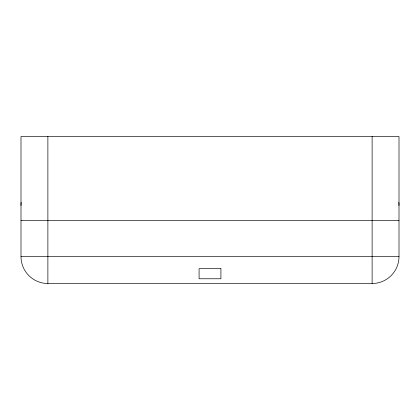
<?xml version="1.0" encoding="UTF-8"?>
<svg xmlns="http://www.w3.org/2000/svg" width="420" height="420" viewBox="0 0 420 420"><rect width="100%" height="100%" fill="white"/><g stroke="black" fill="none" stroke-linecap="round" stroke-linejoin="round"><path stroke-width="0.63" d="M21.11 205.38L21 205.38A26.88 26.88 0 0 1 21.168 202.372M398.89 205.38L399 205.38A26.88 26.88 0 0 0 398.832 202.372M21 220.5L399 220.5M21 256.62L399 256.62L399 136.5L21 136.5L21 256.62A26.88 26.88 0 0 0 47.88 283.5L372.12 283.5A26.88 26.88 0 0 0 399 256.62M372.12 136.5L372.12 283.5M47.88 136.5L47.88 283.5M220.92 268.69L199.08 268.69L199.08 278.77L220.92 278.77L220.92 268.69"/></g></svg>
